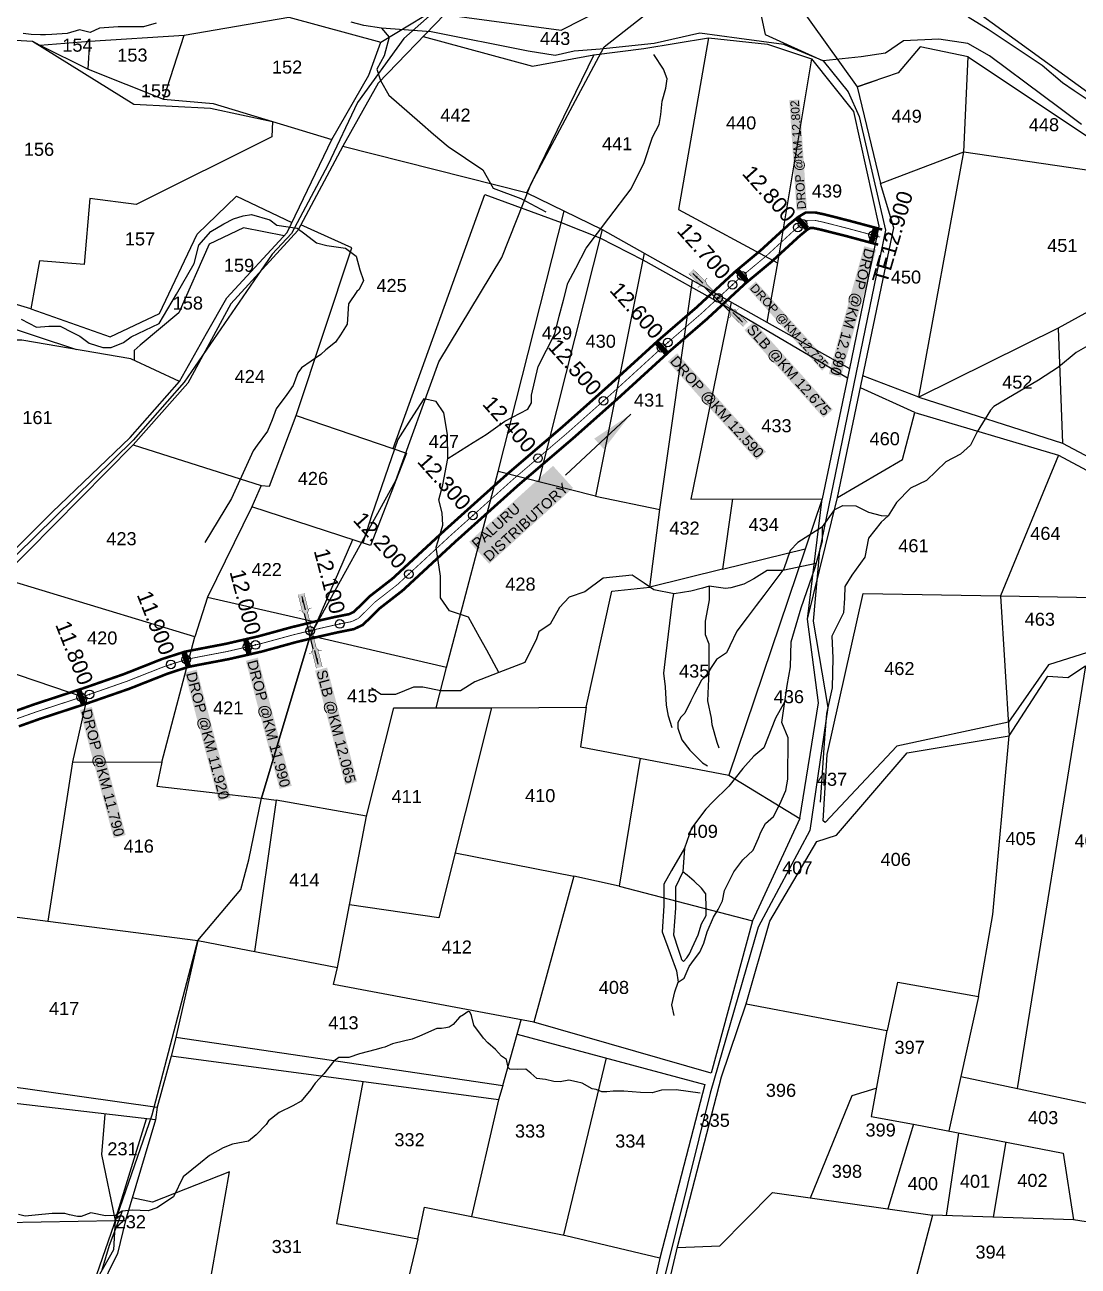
# Model space of a CAD drawing. Header units: inches. Extents: x 205997 to 211366, y 1604976 to 1613023.
# Drawn here: x 208304 to 209519, y 1606504 to 1607936 of the extents above; entities that cross this region are included whole.
import ezdxf
from ezdxf.enums import TextEntityAlignment as Align

# ---------------------------------------------------------------- set-up
doc = ezdxf.new("R2010")
doc.units = ezdxf.units.IN
doc.header["$MEASUREMENT"] = 0
doc.header["$PDMODE"] = 32
doc.header["$PDSIZE"] = 10
doc.linetypes.add('ACAD_ISO02W100', pattern=[15, 12, -3])
doc.linetypes.add('HIDDEN2', pattern=[0.1875, 0.125, -0.0625])
for name, color, linetype in [('CANAL1', 7, 'Continuous'), ('CSMark', 72, 'Continuous'), ('PLOT', 7, 'Continuous'), ('PLOTS NO', 7, 'Continuous'), ('RE REMARKS', 7, 'Continuous'), ('ROAD', 1, 'Continuous'), ('STREAM', 4, 'Continuous'), ('STRUCTURE', 5, 'Continuous'), ('text2', 7, 'Continuous')]:
    doc.layers.add(name, color=color, linetype=linetype)
doc.styles.get("Standard").update_dxf_attribs({"font": 'arial.ttf'})
doc.dimstyles.get("Standard").update_dxf_attribs({"dimtxt": 0.18, "dimasz": 0.18, "dimexe": 0.18, "dimexo": 0.0625, "dimgap": 0.09, "dimtad": 0, "dimtih": 1, "dimtoh": 1, "dimdec": 4, "dimzin": 0, "dimdsep": 46, "dimtxsty": 'Standard', "dimcen": 0.09, "dimadec": 0, "dimazin": 0, "dimtfac": 1, "dimtdec": 4, "dimtofl": 0, "dimtmove": 0, "dimatfit": 3, "dimfxl": 1, "dimtolj": 1, "dimtzin": 0, "dimarcsym": 0})

# ---------------------------------------------------------------- blocks, each defined once
blk = doc.blocks.new('DROP')
h = blk.add_hatch()
h.set_pattern_fill('ANSI31', color=1, scale=10, angle=45)
h.set_pattern_definition([(90, (-324.4107, -25.7687), (-1.25, 0), [])])
h.paths.add_polyline_path([(-9.9, -4.3), (-13.8, 4.1), (13.8, 4.1), (10.2, -4.3)])
at = {"layer": 'STRUCTURE', "color": 5, "const_width": 0.49}
blk.add_lwpolyline([(-9.9, -4.3), (-13.8, 4.1), (13.8, 4.1), (10.2, -4.3), (-9.9, -4.3)], dxfattribs=at)
at = {"layer": 'STRUCTURE', "color": 5}
blk.add_circle((0, 0), 1.33, dxfattribs=at)
blk = doc.blocks.new('SLB')
at = {"layer": 'STRUCTURE'}
h = blk.add_hatch(dxfattribs=at)
h.set_pattern_fill('DOTS', color=6, scale=20, angle=320.3722, style=0)
h.set_pattern_definition([(320.372247934, (-159.4327, -72.9564), (1.2786241598, 0.5641323054), [0, -1.25])])
h.paths.add_polyline_path([(769699.5, 1706871.1), (769699.5, 1706861.1), (769729.1, 1706861.1), (769732.1, 1706863.1), (769792.1, 1706863.1), (769795.1, 1706861.1), (769824.7, 1706861.1), (769824.7, 1706871.1), (769795.1, 1706871.1), (769792.1, 1706869.1), (769732.1, 1706869.1), (769729.1, 1706871.1)])
at = {"layer": 'STRUCTURE', "color": 6, "const_width": 0.628}
for points in [[(769726.1, 1706877.1), (769726.1, 1706873.1), (769732.1, 1706869.1), (769792.1, 1706869.1), (769798.1, 1706873.1), (769798.1, 1706877.1)], [(769726.1, 1706855.1), (769726.1, 1706859.1), (769732.1, 1706863.1), (769792.1, 1706863.1), (769798.1, 1706859.1), (769798.1, 1706855.1)]]:
    blk.add_lwpolyline(points, dxfattribs=at)
at = {"layer": 'STRUCTURE', "color": 6, "linetype": 'ACAD_ISO02W100', "ltscale": 0.5, "const_width": 0.5}
for points in [[(769699.5, 1706871.1), (769729.1, 1706871.1)], [(769699.5, 1706861.1), (769729.1, 1706861.1)], [(769795.1, 1706871.1), (769824.7, 1706871.1)], [(769795.1, 1706861.1), (769824.7, 1706861.1)]]:
    blk.add_lwpolyline(points, dxfattribs=at)
at = {"layer": 'STRUCTURE', "color": 6}
blk.add_lwpolyline([(769732.1, 1706863.1), (769792.1, 1706863.1)], dxfattribs=at)
blk.add_lwpolyline([(769732.1, 1706863.1), (769792.1, 1706863.1)], dxfattribs=at)
at = {"layer": 'STRUCTURE', "color": 0}
blk.add_circle((769762.1, 1706866.1), 1.24, dxfattribs=at)
for points in [[(769703.8, 1706866), (769726.7, 1706866)], [(769818.6, 1706865.8), (769795.7, 1706865.8)]]:
    blk.add_leader(points, dimstyle='Standard', override={"dimasz": 10, "dimgap": 0.09, "dimtad": 0}, dxfattribs=at)

msp = doc.modelspace()

# ---------------------------------------------------------------- linework, layer by layer
at = {"layer": 'CANAL1', "color": 200, "const_width": 3}
for points in [[(208290.6, 1607144), (208315.4, 1607152.8), (208370.8, 1607170.9), (208418.1, 1607187.4), (208462.1, 1607204.8), (208475.2, 1607209), (208488.3, 1607213.2), (208503.7, 1607216.2), (208535.6, 1607222.3), (208572.8, 1607230.9), (208611.6, 1607241.5), (208638.3, 1607248), (208661.1, 1607253.2), (208677.8, 1607256.5), (208683.2, 1607259.1), (208688.6, 1607264.3), (208701.6, 1607277.1), (208728, 1607297.6), (208788.4, 1607353.5), (208860.9, 1607418.6), (208924.7, 1607473.2), (208976.3, 1607519.1), (209024.8, 1607563.3), (209035.6, 1607573.2), (209078.8, 1607610.5), (209123.1, 1607651.5), (209153, 1607676.4), (209185.7, 1607706.4), (209196.1, 1607714.7), (209204.7, 1607719.9), (209215.8, 1607719.9), (209225.9, 1607717.8), (209254.6, 1607710.5), (209293, 1607700.2)], [(208296.8, 1607127.1), (208321.2, 1607135.8), (208376.5, 1607153.9), (208424.3, 1607170.5), (208468.2, 1607187.8), (208480.7, 1607191.9), (208492.8, 1607195.8), (208507.1, 1607198.6), (208539.3, 1607204.7), (208577.2, 1607213.4), (208616.1, 1607224.1), (208642.4, 1607230.5), (208664.9, 1607235.6), (208683.4, 1607239.3), (208693.4, 1607244), (208701.2, 1607251.4), (208713.5, 1607263.5), (208739.7, 1607283.9), (208800.5, 1607340.2), (208872.7, 1607405), (208936.5, 1607459.6), (208988.4, 1607505.7), (209036.9, 1607550), (209047.5, 1607559.7), (209090.8, 1607597.1), (209134.9, 1607637.9), (209164.9, 1607662.8), (209197.5, 1607692.7), (209206.4, 1607700), (209209.7, 1607701.9), (209213.9, 1607701.9), (209221.8, 1607700.2), (209250, 1607693.1), (209288.3, 1607682.8)]]:
    msp.add_lwpolyline(points, dxfattribs=at)
at = {"layer": 'CANAL1', "color": 1, "linetype": 'HIDDEN2', "ltscale": 4, "const_width": 1}
msp.add_lwpolyline([(208293.7, 1607135.6), (208318.3, 1607144.3), (208373.7, 1607162.4), (208421.2, 1607179), (208465.1, 1607196.3), (208478, 1607200.4), (208490.6, 1607204.5), (208505.4, 1607207.4), (208537.4, 1607213.5), (208575, 1607222.2), (208613.9, 1607232.8), (208640.3, 1607239.2), (208663, 1607244.4), (208680.6, 1607247.9), (208688.3, 1607251.5), (208694.9, 1607257.8), (208707.5, 1607270.3), (208733.8, 1607290.8), (208794.5, 1607346.9), (208866.8, 1607411.8), (208930.6, 1607466.4), (208982.4, 1607512.4), (209030.8, 1607556.6), (209041.6, 1607566.4), (209084.8, 1607603.8), (209129, 1607644.7), (209159, 1607669.6), (209191.6, 1607699.5), (209201.3, 1607707.4), (209207.2, 1607710.9), (209214.9, 1607710.9), (209223.9, 1607709), (209252.3, 1607701.8), (209290.6, 1607691.5)], dxfattribs=at)
at = {"layer": 'PLOT'}
for points in [[(207607.5, 1606760.1), (207807.1, 1606926.5), (207870.6, 1606987.3), (208015.5, 1607087.6), (208111.8, 1607160.3), (208235.3, 1607274.2), (208335.1, 1607374.3), (208425.4, 1607460.2), (208482.2, 1607525), (208513.2, 1607580.4), (208536.8, 1607621.6), (208606.3, 1607696.8), (208657.9, 1607804), (208700.6, 1607878.5), (208714.3, 1607916.4), (208780.6, 1607956.4), (208924.2, 1608089.7), (209020.6, 1608179.1), (209063.8, 1608279.2)], [(209072.6, 1608229.2), (209025.2, 1608167), (208787.8, 1607948.4), (208711.5, 1607869.1), (208670.8, 1607796.5), (208618.5, 1607699.1), (208541.5, 1607614.7), (208491.9, 1607523.1), (208428.5, 1607451.8), (208276.8, 1607297.9), (208197.2, 1607219.8), (208113.7, 1607140.4), (208039.7, 1607093.4), (207885.3, 1606985.4), (207786.7, 1606898.3), (207718.8, 1606843.4), (207605.1, 1606750), (207567.9, 1606711.7), (207496.1, 1606658.5), (207434.7, 1606600.7)], [(208787.8, 1607948.4), (208922.4, 1607930.2), (209119.4, 1608030.7), (209138.6, 1608040.2), (209404.4, 1607949.9), (209591.7, 1607814.3), (209864.1, 1607778.7), (209940.7, 1607714.3), (210003.1, 1607712.1), (210027.4, 1607735.1), (210073.2, 1607783.1), (210133, 1607783.1), (210162, 1607691.7), (210236.8, 1607691.7), (210223.9, 1607637.5), (210378, 1607610.5), (210432.3, 1607601)], [(209138.6, 1608040.2), (209264, 1607865)], [(208272.8, 1607920), (208312.7, 1607917.5), (208321, 1607912.8), (208378.8, 1607917.5), (208487.7, 1607924.5), (208608.2, 1607945.3), (208714.3, 1607916.4)], [(208312.7, 1607917.5), (208429.4, 1607844.7), (208517.8, 1607840.2), (208589.5, 1607824.8)], [(208321, 1607912.8), (208376.6, 1607885.3), (208463.7, 1607850.6), (208487.7, 1607924.5)], [(208376.6, 1607885.3), (208378.8, 1607917.5)], [(208763.2, 1607922.8), (208889.3, 1607888.9), (208960.4, 1607901.7), (208882.8, 1607742.8)], [(208960.4, 1607901.7), (209017.8, 1607909.1), (209092.7, 1607921.4), (209058.1, 1607723.2), (209172, 1607662), (209159.7, 1607593.5)], [(209092.7, 1607921.4), (209160.7, 1607914), (209211.5, 1607897.1), (209172, 1607662)], [(209387, 1607790), (209392.3, 1607899.4), (209336.6, 1607911), (209311.4, 1607880.9), (209264, 1607865), (209291, 1607753.3)], [(209392.3, 1607899.4), (209582.9, 1607772.2), (209581.3, 1607761.5)], [(209211.5, 1607897.1), (209259.8, 1607836.6), (209289.1, 1607704.2), (209255.2, 1607539.9)], [(208463.7, 1607850.6), (208521.1, 1607845.7), (208657.9, 1607804)], [(208589.5, 1607824.8), (208588.6, 1607807.3), (208432.1, 1607729.3), (208378.5, 1607736.1), (208372.3, 1607660), (208320.7, 1607664.2), (208310.7, 1607608.9), (208274.4, 1607619.6), (208202.9, 1607602.2)], [(208670.8, 1607796.5), (208882.3, 1607743), (208969.7, 1607700.3), (209159.7, 1607593.5), (209255.2, 1607539.9), (209223.7, 1607389.6), (209116.2, 1607070.6), (209198.1, 1607020.7), (209143.3, 1606902.8), (209095.7, 1606727.1), (208891, 1606785.7)], [(209241.5, 1607391), (209306.3, 1607702.2), (209291, 1607753.3), (209387, 1607790), (209704.9, 1607743.4), (209675.5, 1607685.3), (209495.9, 1607586.6), (209335.4, 1607506.7), (209270.7, 1607531.6)], [(209335.4, 1607506.7), (209387, 1607790)], [(208728.6, 1607447.7), (208834.6, 1607740.6), (208922.6, 1607708.3)], [(208310.7, 1607608.9), (208402.2, 1607576.3), (208459.2, 1607603.5), (208502.5, 1607695), (208548, 1607738.9), (208611.8, 1607708.2)], [(208962, 1607392.7), (208849.8, 1607421), (208926, 1607721.6)], [(208602.9, 1607693.1), (208555.9, 1607702.1), (208516.4, 1607683.4), (208481.2, 1607604), (208436.9, 1607566.8), (208429.7, 1607560.7), (208429.7, 1607549.1)], [(208576.3, 1607405), (208585.9, 1607404), (208616.8, 1607485.7), (208681.1, 1607679.3), (208622.1, 1607705.8)], [(208969.7, 1607700.3), (208896.4, 1607409.2)], [(208922.6, 1607708.3), (208967.3, 1607690.6), (209016.9, 1607665.3), (209117.1, 1607609.3), (209252.9, 1607529)], [(209018.4, 1607672.9), (208962, 1607392.7), (209036.2, 1607377.1)], [(209108.6, 1607308.4), (209024.8, 1607287.8), (209036.2, 1607377.1), (209074.2, 1607641.6)], [(209118.6, 1607616.6), (209072.3, 1607389.3), (209223.6, 1607389.5)], [(208160.2, 1607463.8), (208162.6, 1607503.7), (208221.2, 1607574.2), (208266.2, 1607593.6), (208363.1, 1607561.8)], [(209495.9, 1607586.6), (209501.2, 1607453.7)], [(208482.2, 1607525), (208425.9, 1607550.9), (208300.3, 1607572.7), (208263.8, 1607572.6), (208260, 1607523.6), (208160.2, 1607463.8), (208121.9, 1607436.4)], [(209330.8, 1607489.3), (209267.8, 1607517.6)], [(209335.4, 1607506.7), (209501.2, 1607453.7), (209745.3, 1607324.1), (209898.6, 1607240.6), (209903.4, 1607292.8), (209862.5, 1607304.3), (209851, 1607266.5)], [(208616.8, 1607485.7), (208744.1, 1607442.4), (208702.4, 1607335.7), (208565.5, 1607380.3)], [(209206.9, 1607250.9), (209241.5, 1607391), (209316.4, 1607435), (209330.8, 1607489.3), (209496.5, 1607440.1), (209429.5, 1607277.8), (209439.6, 1607116)], [(208428.5, 1607451.8), (208576.3, 1607405), (208565.5, 1607380.2), (208514.6, 1607276.1), (208499.9, 1607230.4)], [(209496.5, 1607440.1), (209806.7, 1607273.8), (209898.5, 1607224.6), (209890, 1607174.5)], [(208790.4, 1607194.8), (208849.8, 1607421)], [(209120.1, 1607389.4), (209108.6, 1607308.4), (209204.2, 1607331.9)], [(209198.1, 1607020.7), (209219.5, 1607154.4), (209206.9, 1607250.9), (209223.7, 1607389.6)], [(208681.9, 1607342.4), (208640.7, 1607247.4)], [(208461.7, 1607085.9), (208499.9, 1607230.4), (208276.8, 1607297.9)], [(208842.2, 1607148.4), (208951.4, 1607149.1), (208980.9, 1607283), (209024.8, 1607287.8)], [(208514.6, 1607276.1), (208640.7, 1607247.4), (208632.9, 1607231.6), (208576.9, 1607044.2)], [(209429.5, 1607277.8), (209582.9, 1607274.9), (209595.4, 1607230.9), (209529.9, 1607212.4), (209484.7, 1607198), (209438.7, 1607131.9), (209309.7, 1607104.4), (209227.1, 1607016.1), (209225, 1607018.1), (209229.3, 1607094.7), (209270.9, 1607280.4), (209429.5, 1607277.8)], [(208778.4, 1607148.4), (208790.4, 1607194.8), (208632.9, 1607231.6)], [(208197.2, 1607219.8), (208375.2, 1607159.6), (208358.8, 1607086.2), (208330.2, 1606902.4)], [(209404, 1606815.5), (209420.5, 1606910.1), (209439.6, 1607116), (209484.1, 1607184.9), (209507.2, 1607183.5), (209527.4, 1607197.1), (209448.8, 1606709.4)], [(208698, 1607023.3), (208729.4, 1607148.3), (208842.2, 1607148.4), (208781.4, 1606906.1), (208678.3, 1606921)], [(208951.4, 1607149.1), (208944.7, 1607103.6), (209116.2, 1607070.6)], [(209136.2, 1606807), (209163.3, 1606902.5), (209217.6, 1606994.3), (209240.4, 1607001.4), (209321.8, 1607096.5), (209439.6, 1607116)], [(208358.8, 1607086.2), (208461.7, 1607085.9), (208456.1, 1607058.2), (208576.9, 1607044.2), (208593.6, 1607041.8)], [(209013.7, 1607090.3), (208989.5, 1606942.7), (208937, 1606954.4)], [(208503.3, 1606880.1), (208664.4, 1606849), (208698, 1607023.3), (208593.6, 1607041.8), (208568.6, 1606867.5)], [(208800.2, 1606981), (208937, 1606954.4), (208891, 1606785.7), (208659.9, 1606829.1), (208664.4, 1606849)], [(208989.5, 1606942.7), (209143.3, 1606902.8)], [(208224.1, 1606916.1), (208330.2, 1606902.4), (208503.3, 1606880.1), (208476.6, 1606763.2), (208472.7, 1606746.6), (208456.4, 1606687.9)], [(209298.9, 1606776.2), (209310.9, 1606831.9), (209404, 1606815.5), (209370, 1606660.3)], [(208938.3, 1606103), (208945.8, 1606128.7), (208960.8, 1606177.9), (208975.7, 1606229.3), (209010.7, 1606336.8), (209016, 1606353.1), (209057.3, 1606528.3), (209107.7, 1606722.9), (209136.2, 1606807), (209298.3, 1606776.3), (209280.3, 1606677.1), (209329, 1606668.3), (209299.4, 1606570.5), (209351, 1606563.3), (209281.4, 1606299.4), (209016, 1606353.1)], [(208477.8, 1606768.4), (208855.1, 1606712.7), (208876.4, 1606788.4)], [(208871.8, 1606772.1), (209088.3, 1606714), (209036.7, 1606515), (209008.6, 1606388.5)], [(208855.1, 1606712.7), (208850.4, 1606696.2), (208472.7, 1606746.6)], [(208974.3, 1606744.6), (208925.3, 1606540.5)], [(208189.8, 1606725.4), (208456.4, 1606687.9), (208454.3, 1606673), (208206, 1606702.1)], [(208693.6, 1606717.1), (208663.2, 1606553.4), (208757.1, 1606536), (208717.4, 1606369.9), (208596.7, 1606395.1), (208600.3, 1606425.3), (208509.7, 1606442.6), (208539.8, 1606613), (208451.1, 1606578), (208427.7, 1606583.1)], [(209210.3, 1606583.1), (209258.4, 1606701.1), (209286.2, 1606709.5)], [(209383.8, 1606723.1), (209549.2, 1606688.1)], [(208850.4, 1606696.2), (208819, 1606561.6)], [(208396, 1606679.8), (208392.3, 1606633.2), (208407.8, 1606556.9)], [(208407.8, 1606556.9), (208444, 1606674.2)], [(208454.3, 1606673), (208420, 1606556.9)], [(209329, 1606668.3), (209501.7, 1606634.7), (209513.9, 1606557.6)], [(209381, 1606658.1), (209366.6, 1606562.8)], [(209435.5, 1606647.6), (209421.1, 1606560.9)], [(209056.7, 1606525.8), (209105.7, 1606527.7), (209166.5, 1606589.3), (209299.4, 1606570.5)], [(208757.1, 1606536), (208765, 1606572.4), (208819, 1606561.6), (208927.8, 1606539.9), (209036.5, 1606513.8)], [(208194, 1606553), (208407.8, 1606556.9), (208405.8, 1606523.3), (208351.7, 1606427.3), (208284, 1606405.1)], [(208407.8, 1606556.9), (208420, 1606556.9), (208410.6, 1606519.1), (208366.6, 1606429.6), (208351.7, 1606427.3)], [(209528.5, 1606555.3), (209513.9, 1606557.6), (209351, 1606563.3)]]:
    msp.add_lwpolyline(points, dxfattribs=at)
at = {"layer": 'ROAD'}
for points in [[(209068.2, 1608254.2), (209025.2, 1608171.9), (208740.9, 1607920.5), (208687.4, 1607846.7), (208653.3, 1607774.7), (208611.5, 1607695.7), (208589.2, 1607671.9), (208487.4, 1607524), (208428.8, 1607457.3), (208113.8, 1607148), (207907.2, 1607006.2), (207865.9, 1606976.8), (207713.9, 1606844.1), (207491, 1606660.7), (207357.5, 1606541), (207252.2, 1606449.6)], [(208007.1, 1605199.5), (208052.8, 1605367.4), (208094.3, 1605487.9), (208164.3, 1605776.6), (208178.8, 1605812.8), (208195.5, 1605885.6), (208235.4, 1606035.8), (208288.1, 1606238.6), (208312.3, 1606381.4), (208369.9, 1606446), (208450.6, 1606678.9), (208503.3, 1606880.1), (208553.1, 1606938.9), (208562.2, 1606973.2), (208576.9, 1607044.2), (208632.9, 1607231.6), (208731.7, 1607410.6), (208781.3, 1607547.5), (208854.2, 1607668.1), (208888, 1607753.5), (208972.2, 1607911.2), (209133.7, 1608037.8), (209158.4, 1608190.9)], [(209133.7, 1608037.8), (209158, 1607925.4), (209224.8, 1607895), (209253.7, 1607859), (209266.3, 1607830.7), (209296.7, 1607699.7), (209220.8, 1607329.8), (209213.2, 1607248.3), (209230.3, 1607149), (209209.3, 1607006.9), (209149.7, 1606895.4), (209094.4, 1606703.9), (209003.4, 1606336.8)], [(209264, 1607865), (209287.7, 1607873)]]:
    msp.add_lwpolyline(points, dxfattribs=at)
at = {"layer": 'STREAM'}
for points in [[(209392.2, 1607945.8), (209415.4, 1607931.5), (209477.5, 1607889.8), (209501.1, 1607869.9), (209514.5, 1607860.8), (209529.6, 1607850.7)], [(208455.3, 1607938.5), (208440.6, 1607934.2), (208411.5, 1607934.2), (208390, 1607932.7), (208378.9, 1607927.7), (208366.8, 1607930.8), (208352.4, 1607926.4), (208335, 1607925.4), (208327.7, 1607924.9), (208321.9, 1607924.7), (208311.1, 1607925.2), (208301.8, 1607926.4)], [(209523.1, 1607821.3), (209496.9, 1607841.1), (209478.7, 1607854.5), (209416.6, 1607900.8), (209391.7, 1607914.7), (209358.5, 1607920), (209317.6, 1607917.8), (209296.9, 1607903.9), (209268.6, 1607899.6), (209224.8, 1607895), (209179.6, 1607913.9), (209128.1, 1607920.6), (209082.5, 1607926.9), (209029.7, 1607915), (208967.4, 1607908.3), (208937.4, 1607906.1), (208915.5, 1607901), (208884.3, 1607906.1), (208772.4, 1607928.3), (208715.4, 1607932.5), (208694.7, 1607935.8), (208680.4, 1607939.6)], [(208715.4, 1607932.5), (208723.9, 1607922.2), (208718.3, 1607900.8), (208709.9, 1607885.2), (208714.2, 1607872), (208723.7, 1607855.1), (208759.5, 1607824.1), (208775.4, 1607810.4), (208775.4, 1607810.4), (208792.1, 1607796), (208832.3, 1607769.3), (208844.1, 1607747.9), (208876, 1607735.9), (208904.8, 1607720.7)], [(208791.6, 1607436.1), (208820.9, 1607454.4), (208835.9, 1607463.8), (208857.7, 1607479.1), (208884.1, 1607492.9), (208888.4, 1607500.5), (208888.4, 1607509.1), (208896.1, 1607542.2), (208915.1, 1607580), (208920.4, 1607600.2), (208925.3, 1607618.9), (208930.4, 1607638.3), (208939.4, 1607655.7), (208951.5, 1607678.7), (208977.6, 1607713.2), (209003.4, 1607747.1), (209018.2, 1607777.5), (209028.1, 1607806.8), (209035.8, 1607821.5), (209037.7, 1607833.1), (209039.1, 1607848.3), (209043.4, 1607863.5), (209045, 1607874.1), (209040.7, 1607885.4), (209029.4, 1607902.2)], [(208299.6, 1607597), (208317.3, 1607587.5), (208331.4, 1607588.6), (208344.5, 1607588.6), (208358.6, 1607581.5), (208367, 1607577.1), (208378, 1607569.2), (208393.5, 1607564), (208403.4, 1607564), (208417.6, 1607569.9), (208426.5, 1607576.4), (208458.5, 1607591.8), (208478.5, 1607625.7), (208499.2, 1607661.1), (208504.4, 1607682.1), (208518.3, 1607698.1), (208533.4, 1607706.8), (208544.3, 1607712.5), (208555.7, 1607716.2), (208565.4, 1607717.7), (208586.2, 1607711.5), (208594.3, 1607705.4), (208617.9, 1607701.7), (208626.8, 1607695.2), (208640.4, 1607684.9), (208652, 1607681.7), (208673.5, 1607678.9), (208685.9, 1607669.4), (208690.3, 1607653.9), (208694.4, 1607641.6), (208689.3, 1607631.1), (208686.8, 1607628.7), (208677, 1607614.7), (208675.8, 1607590.9), (208667.9, 1607578.6), (208662, 1607570.2), (208651, 1607561.5), (208645.4, 1607555.9), (208622.8, 1607540.8), (208618.5, 1607535.1), (208613.2, 1607520.5), (208605.8, 1607509.8), (208593.6, 1607493.5), (208588.9, 1607480.6), (208583.8, 1607467.5), (208571.7, 1607451.5), (208567, 1607445), (208542.3, 1607390), (208511.5, 1607339.1)], [(209530.1, 1607566.1), (209516.7, 1607558.3), (209496.3, 1607541.6), (209473.4, 1607526.4), (209436.9, 1607505), (209421.9, 1607496.1), (209417.9, 1607491.7), (209402.7, 1607467), (209395, 1607451.3), (209383.5, 1607441.1), (209366.3, 1607432.2), (209344.2, 1607410.8), (209325.5, 1607401.8), (209309.4, 1607385.5), (209299.7, 1607369.8), (209291.8, 1607362.7), (209277.3, 1607344.3), (209273, 1607322.3), (209258.1, 1607301.6), (209249.7, 1607288.5), (209249.4, 1607275.1), (209248.4, 1607257.9), (209240.8, 1607242.5), (209234.8, 1607231.2), (209236.1, 1607206), (209235.1, 1607171.5), (209228.8, 1607141.9), (209226.3, 1607113.3), (209221.5, 1607039.7)], [(208850.7, 1607189.2), (208836.6, 1607214.8), (208828.2, 1607230), (208815.6, 1607253), (208793.6, 1607260.4), (208783.4, 1607275.3), (208783.3, 1607300.5), (208778.4, 1607333.8), (208782.1, 1607346), (208785.9, 1607359.3), (208785.2, 1607373.6), (208781.2, 1607388.5), (208785.9, 1607405.9), (208791.6, 1607436.1), (208791.4, 1607463.8), (208787.1, 1607488.9), (208778.3, 1607502), (208764, 1607504.8), (208752.2, 1607486.4), (208734.1, 1607458.1), (208719.1, 1607414.6), (208703.6, 1607369.8), (208693.5, 1607338.6)], [(209052.9, 1606793.4), (209050.2, 1606805.7), (209053.6, 1606820.8), (209057.4, 1606831.8), (209064.3, 1606836.7), (209070.2, 1606850), (209076.3, 1606858.4), (209082.7, 1606866.4), (209087.1, 1606877.1), (209091.1, 1606890.2), (209098.5, 1606906.9), (209103.6, 1606915.8), (209108.7, 1606925.7), (209111.2, 1606937.7), (209121.6, 1606959.4), (209132.3, 1606973.2), (209144.2, 1606984.3), (209150.3, 1606998.2), (209152.9, 1607004.9), (209158.2, 1607015.1), (209167.4, 1607023.1), (209175, 1607037.3), (209181.8, 1607053), (209184.1, 1607066.2), (209184.3, 1607113.7), (209177.1, 1607131.7), (209183.3, 1607174.4), (209187, 1607195.7), (209187.9, 1607224.6), (209199.5, 1607264), (209215.6, 1607310.4), (209223.9, 1607341.1), (209223.9, 1607357.2), (209238.5, 1607377.2), (209247.7, 1607382), (209262.7, 1607381.4), (209277.3, 1607374.2), (209291.9, 1607370.4), (209299.7, 1607369.8)], [(209223.9, 1607357.2), (209195.7, 1607339.1), (209186.8, 1607329.9), (209179.6, 1607308.7), (209156.4, 1607278), (209147.6, 1607266.4), (209137.3, 1607252.8), (209125.2, 1607236.9), (209117.3, 1607219.9), (209113.5, 1607211.8), (209101.7, 1607204.4), (209095.8, 1607194.8), (209091.8, 1607188.3), (209086.6, 1607182.7), (209084.4, 1607180.4), (209076.4, 1607165), (209072, 1607156.7), (209065.3, 1607142.4), (209060.7, 1607137.6), (209057.3, 1607131.4), (209057.3, 1607125.1), (209061.8, 1607111.4), (209070.9, 1607099.8), (209085.8, 1607084.9), (209091.2, 1607081.6)], [(209216.8, 1607314.9), (209216.8, 1607314.9), (209178.3, 1607307), (209160.1, 1607306.9), (209145, 1607297.2), (209133.2, 1607291.2), (209118.4, 1607286.9), (209112.1, 1607286), (209093.5, 1607288.7), (209085.7, 1607286.6), (209072, 1607282.9), (209053, 1607280), (209029.6, 1607284.5), (209018.2, 1607292.2), (209004.4, 1607301.4), (208971, 1607298), (208950, 1607282.2), (208931.7, 1607276.1), (208920.5, 1607264.3), (208909.9, 1607244.9), (208896.8, 1607236.2), (208893.9, 1607227.9), (208880.5, 1607200.7), (208850.7, 1607189.2), (208822.8, 1607178.4), (208806.2, 1607168.1), (208792.5, 1607168.1), (208783.5, 1607168.1), (208763, 1607172.4), (208752, 1607172.4), (208752, 1607172.4), (208731.2, 1607163.7), (208731.2, 1607163.7), (208714.8, 1607163.7), (208703.5, 1607171.3)], [(209093.5, 1607288.7), (209093.5, 1607273.1), (209090.3, 1607256.5), (209088.8, 1607248.5), (209088.8, 1607233.1), (209093, 1607222.4), (209093, 1607190.2), (209091.3, 1607156.6), (209095.6, 1607136.4), (209096.3, 1607129.1), (209102.2, 1607108.7), (209104.5, 1607102.2)], [(209050.6, 1607125.5), (209046.3, 1607138.7), (209044.1, 1607151.4), (209042.9, 1607172.8), (209041, 1607188.3), (209043.3, 1607208.1), (209047.8, 1607246), (209050.9, 1607271.5), (209052.5, 1607280.1)], [(209180.6, 1607155.6), (209169.7, 1607136.6), (209156.3, 1607102.5), (209144.9, 1607092.8), (209132.3, 1607078.5), (209115.9, 1607058.2), (209097.3, 1607039.6), (209089.3, 1607031.6), (209073, 1607009.8), (209064.7, 1606986.7), (209049.8, 1606960.7), (209040.9, 1606945.1), (209040.9, 1606920.1), (209039, 1606890), (209048.2, 1606865.1), (209048.2, 1606865.1), (209055.6, 1606845), (209057.4, 1606831.8)], [(209064.7, 1606986.7), (209062.8, 1606959.4), (209054.3, 1606941.6), (209054.3, 1606928.7), (209054.3, 1606917.2), (209052.1, 1606886.6), (209057.5, 1606869.9), (209060.5, 1606860.7), (209060.5, 1606860.7), (209061.4, 1606858), (209063.6, 1606855.9), (209067.5, 1606860.1), (209070.8, 1606864.6), (209073.6, 1606871.7), (209080.5, 1606886.5), (209084.4, 1606899.1), (209089.7, 1606908.8), (209089.7, 1606917.4), (209089.4, 1606934), (209084.6, 1606940.3), (209075.9, 1606948.3), (209068, 1606955.5), (209062.8, 1606959.4)], [(209082.8, 1606704.1), (209055.3, 1606707.8), (209038.5, 1606707.5), (209027.5, 1606704.3), (209013.9, 1606704.7), (209004.6, 1606705.6), (208994.7, 1606706.3), (208982.7, 1606706.1), (208975.4, 1606705.4), (208969.4, 1606705.4), (208962.9, 1606708.1), (208958.5, 1606709), (208946.6, 1606715.6), (208940.1, 1606717), (208931.4, 1606718.9), (208921.5, 1606717), (208913.9, 1606717.5), (208904.4, 1606719.5), (208894.5, 1606720.7), (208887.6, 1606726.9), (208881.8, 1606731.5), (208871.9, 1606731.2), (208863.4, 1606731.6), (208861.2, 1606733.7), (208859.3, 1606742.9), (208853.5, 1606746.7), (208846.7, 1606754.4), (208838.1, 1606762.1), (208833, 1606767.4), (208821.9, 1606782.3), (208819, 1606793.4), (208817.1, 1606797.9), (208815.2, 1606798), (208810, 1606794.3), (208805.4, 1606791.6), (208797.8, 1606783.1), (208793.3, 1606780.2), (208789.6, 1606779.3), (208784.3, 1606778.7), (208778.9, 1606778.5), (208758.9, 1606769.7), (208750.8, 1606766.3), (208742, 1606764.3), (208728.1, 1606760.8), (208719, 1606757), (208715.5, 1606756.3), (208709.2, 1606754.1), (208690, 1606749.4), (208677.6, 1606745), (208666, 1606745), (208660.3, 1606740.8), (208648.5, 1606726.3), (208638.8, 1606715.5), (208636.1, 1606711.6), (208633.8, 1606708.2), (208622.5, 1606694.7), (208613, 1606689.4), (208597.2, 1606681.5), (208585, 1606671.9), (208582.1, 1606667.7), (208570.5, 1606655.8), (208561.7, 1606648.5), (208543.3, 1606645), (208532.5, 1606640.8), (208516.7, 1606631.9), (208506.5, 1606623.4), (208486.2, 1606607.3), (208475.4, 1606584.3), (208455.9, 1606571.8), (208446.1, 1606568.3), (208427.6, 1606569), (208415.8, 1606567.7), (208408.3, 1606562.7), (208396.8, 1606562.5), (208380, 1606565.9), (208368.5, 1606561.7), (208364.5, 1606561.7), (208355.4, 1606563.7), (208349.9, 1606564.9), (208335.1, 1606564.9), (208315.6, 1606563), (208304.1, 1606562), (208296.3, 1606564.1)], [(208415.8, 1606567.7), (208401.1, 1606528.2), (208392.6, 1606499.9)]]:
    msp.add_lwpolyline(points, dxfattribs=at)
at = {"layer": 'text2', "color": 3}
for p in [(209201, 1607707), (209282.6, 1607693.6, 2), (209131, 1607647), (209103.7, 1607621.3, 1), (209038.5, 1607563.6, 1), (208632.9, 1607237.4, 1), (208560.5, 1607218.8, 1), (208489.9, 1607204.3, 1), (208368.7, 1607160.8)]:
    msp.add_point(p, dxfattribs=at)
at = {"layer": 'text2', "color": 2, "linetype": 'Continuous'}
for p in [(209195.5, 1607702.7), (209120.2, 1607636.6), (209045.5, 1607569.9), (208971.3, 1607502.6), (208895.8, 1607436.6), (208820.7, 1607370.4), (208746.8, 1607302.7), (208667, 1607245.2), (208569.8, 1607221), (208472.2, 1607198.6), (208378.2, 1607164)]:
    msp.add_point(p, dxfattribs=at)

# ---------------------------------------------------------------- block references
for p, xscale, yscale, zscale, rotation in [((209201, 1607707), 0.7, 0.7, 0.7, 132.9078944169221), ((209282.6, 1607693.6, 2), 0.6999999999709123, 0.6999999999709123, 0.6999999999709123, 73.06092444680498), ((209131, 1607647), 0.7, 0.7, 0.7, 132.9078944169221), ((209038.5, 1607563.6, 1), 0.6999999999353582, 0.6999999999353582, 0.6999999999353582, 132.9078944221454), ((208560.5, 1607218.8, 1), 0.7000000000747614, 0.7000000000747614, 0.7000000000747614, 102.4087228576662), ((208489.9, 1607204.3, 1), 0.7000000000946646, 0.7000000000946646, 0.7000000000946646, 106.8132756281371), ((208368.7, 1607160.8), 0.699999999918703, 0.699999999918703, 0.699999999918703, 108.6265454212267)]:
    msp.add_blockref('DROP', p, dxfattribs=dict(xscale=xscale, yscale=yscale, zscale=zscale, rotation=rotation))
at = {"layer": 'STRUCTURE', "color": 0}
for p, xscale, yscale, zscale, rotation in [((-1010054.6, 1126418.1, 1), 0.7000000000101204, 0.7000000000101204, 0.7000000000101204, 315.8136172076069), ((-1080246.5, 1845341, 1), 0.6999999999062909, 0.6999999999062909, 0.6999999999062909, 283.8077699000899)]:
    msp.add_blockref('SLB', p, dxfattribs=dict(at, xscale=xscale, yscale=yscale, zscale=zscale, rotation=rotation))

# ---------------------------------------------------------------- texts
at = {"layer": 'CSMark', "color": 1}
for s, rotation, p in [('12.800', 311.723, (209137.1, 1607770.4)), ('TE12.900', 73.7689, (209289.7, 1607639.2)), ('12.700', 311.723, (209061.8, 1607704.3)), ('12.600', 311.723, (208984.2, 1607635.7, 1)), ('12.500', 311.723, (208912.9, 1607570.3)), ('12.400', 311.723, (208837.4, 1607504.4)), ('12.300', 311.723, (208762.2, 1607438.1)), ('12.200', 311.723, (208688.3, 1607370.5)), ('12.100', 284.7403, (208645.6, 1607332)), ('12.000', 284.7403, (208548.4, 1607307.8)), ('11.900', 291.384, (208440.9, 1607282.4)), ('11.800', 291.384, (208346.9, 1607247.8))]:
    msp.add_text(s, height=18, rotation=rotation, dxfattribs=at).set_placement(p, align=Align.MIDDLE_LEFT)
at = {"layer": 'PLOTS NO'}
for s, p in [('443', (208898.1, 1607913.2)), ('154', (208346.9, 1607905.4)), ('153', (208410.3, 1607894)), ('152', (208588.8, 1607880.2)), ('155', (208437.5, 1607852.9)), ('442', (208783.1, 1607824.8)), ('440', (209112.7, 1607815.8)), ('449', (209303.7, 1607823.5)), ('448', (209462.1, 1607813.7)), ('156', (208302.5, 1607785.3)), ('441', (208969.7, 1607791.8)), ('439', (209211.8, 1607737.2)), ('157', (208419.1, 1607681.9)), ('451', (209483.3, 1607674.4)), ('159', (208533.3, 1607651.5)), ('425', (208709.4, 1607628.2)), ('450', (209302.9, 1607637.9)), ('158', (208474.3, 1607607.9)), ('429', (208900.2, 1607573.4)), ('430', (208950.7, 1607563.9)), ('424', (208545.8, 1607523.2)), ('452', (209431.4, 1607516.7)), ('431', (209006.5, 1607496)), ('161', (208300.8, 1607475.8)), ('433', (209153.5, 1607466.4)), ('427', (208769.7, 1607448.3)), ('460', (209278.4, 1607451.4)), ('426', (208618.6, 1607405.6)), ('432', (209047.4, 1607348.3)), ('434', (209138.7, 1607352.4)), ('464', (209463.8, 1607342.2)), ('423', (208397.7, 1607336.1)), ('461', (209311.5, 1607328)), ('422', (208565.3, 1607300.5)), ('428', (208858.1, 1607283.7)), ('463', (209457.4, 1607243.2)), ('420', (208375.5, 1607221.6)), ('435', (209058.6, 1607183.4)), ('462', (209295.3, 1607186.3)), ('415', (208675.5, 1607154.8)), ('436', (209167.8, 1607153.8)), ('421', (208520.9, 1607140.8)), ('437', (209217.6, 1607058.5)), ('411', (208726.8, 1607038.6)), ('410', (208880.9, 1607039.7)), ('409', (209068.4, 1606998.5)), ('416', (208417.6, 1606981.5)), ('405', (209435.3, 1606990.1)), ('404', (209514.9, 1606987.5)), ('407', (209177.5, 1606956.3)), ('406', (209291.1, 1606966.1)), ('414', (208608.7, 1606942.4)), ('412', (208784.6, 1606865)), ('408', (208965.9, 1606818.4)), ('417', (208331.5, 1606794.1)), ('413', (208653.8, 1606777.6)), ('397', (209307.2, 1606749.3)), ('396', (209158.7, 1606699.7)), ('403', (209461.2, 1606668.2)), ('333', (208869.2, 1606652.7)), ('335', (209082.2, 1606665.1)), ('399', (209273.7, 1606653.9)), ('332', (208730.1, 1606642.7)), ('334', (208984.9, 1606641.2)), ('231', (208398.9, 1606632.2)), ('398', (209234.8, 1606606.2)), ('401', (209382.6, 1606594.8)), ('402', (209448.9, 1606595.8)), ('400', (209322.4, 1606592.1)), ('232', (208408.5, 1606548)), ('331', (208588.5, 1606519.5)), ('394', (209400.6, 1606513.1))]:
    msp.add_text(s, height=15, dxfattribs=at).set_placement(p)
at = {"layer": 'STRUCTURE', "color": 5, "attachment_point": 1, "bg_fill": 1, "box_fill_scale": 1.1, "bg_fill_color": 7, "bg_fill_true_color": 16777215, "bg_fill_transparency": 0}
for s, insert, char_height, width, rotation in [('DROP @KM 12.802', (209195.1, 1607723.3, -1), 10, 125.53, 93.7637), ('DROP @KM 12.890', (209284.6, 1607676.4), 12, 150.636, 254.5302), ('DROP @KM 12.725', (209147.1, 1607638.9, -1), 10, 125.53, 312.0171), ('SLB @KM 12.675', (209144.7, 1607592.2), 12, 133.888, 312.0171), ('DROP @KM 12.590', (209056.3, 1607555.8), 12, 150.636, 312.0171), ('{\\C1;PALURU DISTRIBUTORY }', (208818.1, 1607340), 12, 128.083, 42.1475), ('DROP @KM 11.990', (208571.7, 1607204.9), 12, 150.505, 284.7832), ('DROP @KM 11.920', (208501.3, 1607191.1), 12, 150.505, 284.7832), ('SLB @KM 12.065', (208651.6, 1607193.5), 12, 133.757, 284.7832), ('DROP @KM 11.790', (208380.2, 1607148.1), 12, 150.505, 284.7832)]:
    msp.add_mtext(s, dxfattribs=dict(at, insert=insert, char_height=char_height, width=width, rotation=rotation))

# ---------------------------------------------------------------- leaders
at = {"layer": 'RE REMARKS', "color": 1}
msp.add_leader([(209002.8, 1607487.1), (208927.6, 1607417)], dimstyle='Standard', override={"dimasz": 50}, dxfattribs=at)

doc.saveas('drawing.dxf')
